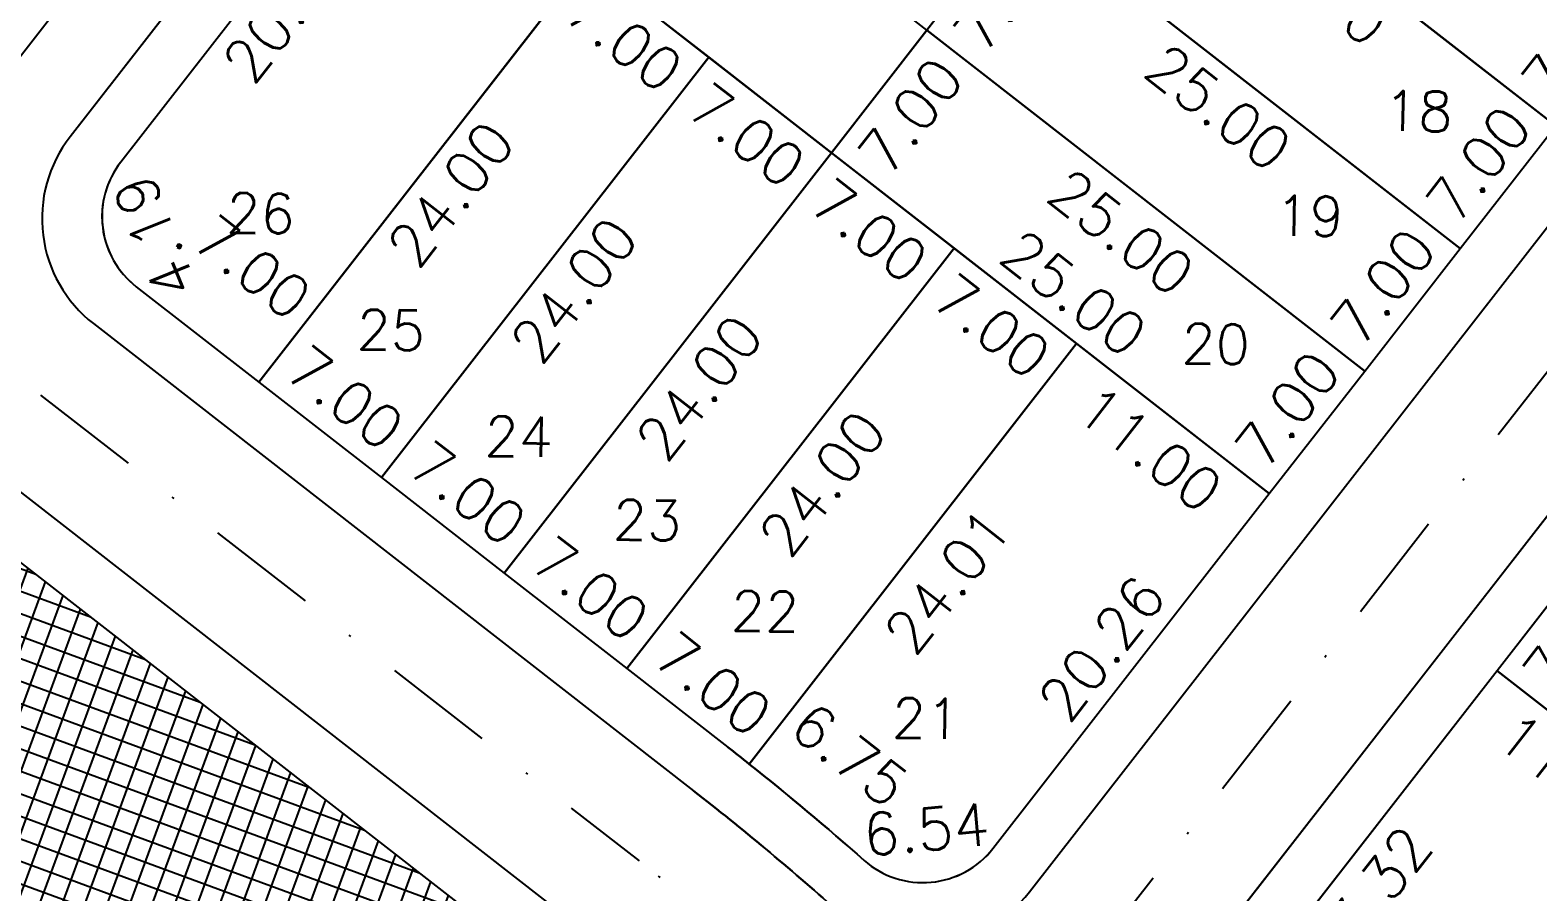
# Model space of a CAD drawing. Header units: millimetres. Extents: x -4430026 to 4783824, y 584 to 9593110.
# Drawn here: x 2049.1 to 2117, y 876.8 to 915.6 of the extents above; entities that cross this region are included whole.
import ezdxf
from ezdxf.enums import TextEntityAlignment as Align

# ---------------------------------------------------------------- set-up
doc = ezdxf.new("R2010")
doc.units = ezdxf.units.MM
doc.linetypes.add('CONTINUO', pattern=[0])
doc.linetypes.add('DASHDOT', pattern=[1, 0.5, -0.25, 0, -0.25])
for name, color, linetype in [('Calçada', 1, 'Continuous'), ('Cota', 8, 'Continuous'), ('Cota Curvas', 2, 'Continuous'), ('EIXO DAS VIAS', 252, 'DASHDOT'), ('Lotes', 2, 'Continuous'), ('Numero de lotes', 5, 'Continuous'), ('Área Verde Geral', 98, 'Continuous')]:
    doc.layers.add(name, color=color, linetype=linetype)
doc.styles.add('arcad1', font='romans.shx')
doc.styles.add('ROMANS', font='romans.shx')
doc.dimstyles.new('BOLA100', dxfattribs={"dimscale": 0, "dimtxt": 1.9, "dimasz": 0.18, "dimexe": 0.18, "dimexo": 0.063, "dimgap": 0, "dimtad": 1, "dimzin": 4, "dimdsep": 46, "dimtxsty": 'ROMANS', "dimcen": 0.09, "dimse1": 1, "dimse2": 1, "dimsd1": 1, "dimsd2": 1, "dimclrt": 256, "dimaunit": 1, "dimadec": 4, "dimazin": 0, "dimtfac": 1.2, "dimtix": 1, "dimtmove": 2, "dimatfit": 3, "dimfxl": 1, "dimtvp": 2, "dimtolj": 1, "dimtzin": 4, "dimarcsym": 0})

# ---------------------------------------------------------------- blocks, each defined once
blk = doc.blocks.new('*D1885')
at = {"layer": 'DEFPOINTS', "color": 0}
for p in [(2115.148, 886.708), (2117.272, 885.054), (2100.824, 868.311)]:
    blk.add_point(p, dxfattribs=at)
at = {"layer": 'Cota', "insert": (2109.36, 876.439), "char_height": 1.9, "attachment_point": 5, "rotation": 52.09358, "style": 'ROMANS'}
blk.add_mtext('\\A1;23.32', dxfattribs=at)
blk = doc.blocks.new('*D1886')
at = {"layer": 'DEFPOINTS', "color": 0}
for p in [(2123.828, 879.95), (2126.018, 878.244), (2105.827, 856.832)]:
    blk.add_point(p, dxfattribs=at)
at = {"layer": 'Cota', "insert": (2116.268, 867.269), "char_height": 1.9, "attachment_point": 5, "rotation": 52.09358, "style": 'ROMANS'}
blk.add_mtext('\\A1;29.30', dxfattribs=at)
blk = doc.blocks.new('*D1893')
at = {"layer": 'DEFPOINTS', "color": 0}
for p in [(2119.449, 892.231), (2121.573, 890.577), (2115.148, 886.708)]:
    blk.add_point(p, dxfattribs=at)
at = {"layer": 'Cota', "insert": (2118.673, 888.399), "char_height": 1.9, "attachment_point": 5, "rotation": 52.09358, "style": 'ROMANS'}
blk.add_mtext('\\A1;7.00', dxfattribs=at)
blk = doc.blocks.new('*D2133')
at = {"layer": 'DEFPOINTS', "color": 0}
for p in [(2065.44, 925.413), (2067.497, 923.811), (2053.153, 909.633)]:
    blk.add_point(p, dxfattribs=at)
at = {"layer": 'Cota', "insert": (2060.604, 916.505), "char_height": 1.9, "attachment_point": 5, "rotation": 52.09358, "style": 'ROMANS'}
blk.add_mtext('\\A1;20.00', dxfattribs=at)
blk = doc.blocks.new('*D2134')
at = {"layer": 'DEFPOINTS', "color": 0}
for p in [(2074.12, 918.655), (2076.142, 917.081), (2059.375, 899.719)]:
    blk.add_point(p, dxfattribs=at)
at = {"layer": 'Cota', "insert": (2068.02, 908.196), "char_height": 1.9, "attachment_point": 5, "rotation": 52.09358, "style": 'ROMANS'}
blk.add_mtext('\\A1;24.00', dxfattribs=at)
blk = doc.blocks.new('*D2135')
at = {"layer": 'DEFPOINTS', "color": 0}
for p in [(2079.643, 914.354), (2081.692, 912.759), (2064.898, 895.418)]:
    blk.add_point(p, dxfattribs=at)
at = {"layer": 'Cota', "insert": (2073.57, 903.874), "char_height": 1.9, "attachment_point": 5, "rotation": 52.09358, "style": 'ROMANS'}
blk.add_mtext('\\A1;24.00', dxfattribs=at)
blk = doc.blocks.new('*D2136')
at = {"layer": 'DEFPOINTS', "color": 0}
for p in [(2085.166, 910.054), (2087.334, 908.366), (2070.421, 891.117)]:
    blk.add_point(p, dxfattribs=at)
at = {"layer": 'Cota', "insert": (2079.212, 899.481), "char_height": 1.9, "attachment_point": 5, "rotation": 52.09358, "style": 'ROMANS'}
blk.add_mtext('\\A1;24.00', dxfattribs=at)
blk = doc.blocks.new('*D2137')
at = {"layer": 'DEFPOINTS', "color": 0}
for p in [(2090.689, 905.753), (2092.884, 904.044), (2075.944, 886.817)]:
    blk.add_point(p, dxfattribs=at)
at = {"layer": 'Cota', "insert": (2084.762, 895.159), "char_height": 1.9, "attachment_point": 5, "rotation": 52.09358, "style": 'ROMANS'}
blk.add_mtext('\\A1;24.00', dxfattribs=at)
blk = doc.blocks.new('*D2138')
at = {"layer": 'DEFPOINTS', "color": 0}
for p in [(2096.212, 901.453), (2098.526, 899.651), (2081.463, 882.512)]:
    blk.add_point(p, dxfattribs=at)
at = {"layer": 'Cota', "insert": (2090.402, 890.764), "char_height": 1.9, "attachment_point": 5, "rotation": 52.09358, "style": 'ROMANS'}
blk.add_mtext('\\A1;24.01', dxfattribs=at)
blk = doc.blocks.new('*D2139')
at = {"layer": 'DEFPOINTS', "color": 0}
for p in [(2104.315, 895.143), (2104.891, 894.694), (2092.444, 878.709)]:
    blk.add_point(p, dxfattribs=at)
at = {"layer": 'Cota', "insert": (2097.342, 887.734), "char_height": 1.9, "attachment_point": 5, "rotation": 52.09358, "style": 'ROMANS'}
blk.add_mtext('\\A1;20.26', dxfattribs=at)
blk = doc.blocks.new('*D2140')
at = {"layer": 'DEFPOINTS', "color": 0}
for p in [(2108.616, 900.666), (2109.192, 900.218), (2104.891, 894.694)]:
    blk.add_point(p, dxfattribs=at)
at = {"layer": 'Cota', "insert": (2105.716, 898.488), "char_height": 1.9, "attachment_point": 5, "rotation": 52.09358, "style": 'ROMANS'}
blk.add_mtext('\\A1;7.00', dxfattribs=at)
blk = doc.blocks.new('*D2141')
at = {"layer": 'DEFPOINTS', "color": 0}
for p in [(2112.916, 906.189), (2113.492, 905.741), (2109.192, 900.218)]:
    blk.add_point(p, dxfattribs=at)
at = {"layer": 'Cota', "insert": (2110.016, 904.011), "char_height": 1.9, "attachment_point": 5, "rotation": 52.09358, "style": 'ROMANS'}
blk.add_mtext('\\A1;7.00', dxfattribs=at)
blk = doc.blocks.new('*D2142')
at = {"layer": 'DEFPOINTS', "color": 0}
for p in [(2117.217, 911.712), (2117.793, 911.264), (2113.492, 905.741)]:
    blk.add_point(p, dxfattribs=at)
at = {"layer": 'Cota', "insert": (2114.317, 909.535), "char_height": 1.9, "attachment_point": 5, "rotation": 52.09358, "style": 'ROMANS'}
blk.add_mtext('\\A1;7.00', dxfattribs=at)
blk = doc.blocks.new('*D2143')
at = {"layer": 'DEFPOINTS', "color": 0}
for p in [(2121.517, 917.236), (2122.094, 916.787), (2117.793, 911.264)]:
    blk.add_point(p, dxfattribs=at)
at = {"layer": 'Cota', "insert": (2118.618, 915.058), "char_height": 1.9, "attachment_point": 5, "rotation": 52.09358, "style": 'ROMANS'}
blk.add_mtext('\\A1;7.00', dxfattribs=at)
blk = doc.blocks.new('*D2155')
at = {"layer": 'DEFPOINTS', "color": 0}
for p in [(2089.466, 915.577), (2091.634, 913.889), (2085.166, 910.054)]:
    blk.add_point(p, dxfattribs=at)
at = {"layer": 'Cota', "insert": (2088.734, 911.711), "char_height": 1.9, "attachment_point": 5, "rotation": 52.09358, "style": 'ROMANS'}
blk.add_mtext('\\A1;7.00', dxfattribs=at)
blk = doc.blocks.new('*D2156')
at = {"layer": 'DEFPOINTS', "color": 0}
for p in [(2093.767, 921.1), (2095.935, 919.412), (2089.466, 915.577)]:
    blk.add_point(p, dxfattribs=at)
at = {"layer": 'Cota', "insert": (2093.035, 917.234), "char_height": 1.9, "attachment_point": 5, "rotation": 52.09358, "style": 'ROMANS'}
blk.add_mtext('\\A1;7.00', dxfattribs=at)
blk = doc.blocks.new('*D3108')
at = {"layer": 'DEFPOINTS', "color": 0}
for p in [(2098.068, 926.623), (2096.534, 924.654), (2117.793, 911.264)]:
    blk.add_point(p, dxfattribs=at)
at = {"layer": 'Cota', "insert": (2106.981, 917.724), "char_height": 1.9, "attachment_point": 5, "rotation": 322.09358, "style": 'ROMANS'}
blk.add_mtext('\\A1;25.00', dxfattribs=at)
blk = doc.blocks.new('*D3115')
at = {"layer": 'DEFPOINTS', "color": 0}
for p in [(2093.767, 921.1), (2092.15, 919.024), (2113.492, 905.741)]:
    blk.add_point(p, dxfattribs=at)
at = {"layer": 'Cota', "insert": (2102.597, 912.093), "char_height": 1.9, "attachment_point": 5, "rotation": 322.09358, "style": 'ROMANS'}
blk.add_mtext('\\A1;25.00', dxfattribs=at)
blk = doc.blocks.new('*D3121')
at = {"layer": 'DEFPOINTS', "color": 0}
for p in [(2089.466, 915.577), (2087.775, 913.405), (2109.192, 900.218)]:
    blk.add_point(p, dxfattribs=at)
at = {"layer": 'Cota', "insert": (2098.221, 906.474), "char_height": 1.9, "attachment_point": 5, "rotation": 322.09358, "style": 'ROMANS'}
blk.add_mtext('\\A1;25.00', dxfattribs=at)
blk = doc.blocks.new('*D3122')
at = {"layer": 'DEFPOINTS', "color": 0}
for p in [(2069.741, 930.936), (2068.049, 928.764), (2089.466, 915.577)]:
    blk.add_point(p, dxfattribs=at)
at = {"layer": 'Cota', "insert": (2078.496, 921.834), "char_height": 1.9, "attachment_point": 5, "rotation": 322.09358, "style": 'ROMANS'}
blk.add_mtext('\\A1;25.00', dxfattribs=at)
blk = doc.blocks.new('*D3133')
at = {"layer": 'DEFPOINTS', "color": 0}
for p in [(2115.148, 886.708), (2113.506, 884.599), (2123.828, 879.95)]:
    blk.add_point(p, dxfattribs=at)
at = {"layer": 'Cota', "insert": (2118.429, 881.969), "char_height": 1.9, "attachment_point": 5, "rotation": 322.09358, "style": 'ROMANS'}
blk.add_mtext('\\A1;11.00', dxfattribs=at)
blk = doc.blocks.new('*D3134')
at = {"layer": 'DEFPOINTS', "color": 0}
for p in [(2096.212, 901.453), (2094.57, 899.344), (2104.891, 894.694)]:
    blk.add_point(p, dxfattribs=at)
at = {"layer": 'Cota', "insert": (2099.493, 896.714), "char_height": 1.9, "attachment_point": 5, "rotation": 322.09358, "style": 'ROMANS'}
blk.add_mtext('\\A1;11.00', dxfattribs=at)
blk = doc.blocks.new('*D3135')
at = {"layer": 'DEFPOINTS', "color": 0}
for p in [(2090.689, 905.753), (2089.047, 903.644), (2096.212, 901.453)]:
    blk.add_point(p, dxfattribs=at)
at = {"layer": 'Cota', "insert": (2092.392, 902.243), "char_height": 1.9, "attachment_point": 5, "rotation": 322.09358, "style": 'ROMANS'}
blk.add_mtext('\\A1;7.00', dxfattribs=at)
blk = doc.blocks.new('*D3136')
at = {"layer": 'DEFPOINTS', "color": 0}
for p in [(2085.166, 910.054), (2083.524, 907.945), (2090.689, 905.753)]:
    blk.add_point(p, dxfattribs=at)
at = {"layer": 'Cota', "insert": (2086.869, 906.544), "char_height": 1.9, "attachment_point": 5, "rotation": 322.09358, "style": 'ROMANS'}
blk.add_mtext('\\A1;7.00', dxfattribs=at)
blk = doc.blocks.new('*D3137')
at = {"layer": 'DEFPOINTS', "color": 0}
for p in [(2079.643, 914.354), (2078, 912.245), (2085.166, 910.054)]:
    blk.add_point(p, dxfattribs=at)
at = {"layer": 'Cota', "insert": (2081.346, 910.845), "char_height": 1.9, "attachment_point": 5, "rotation": 322.09358, "style": 'ROMANS'}
blk.add_mtext('\\A1;7.00', dxfattribs=at)
blk = doc.blocks.new('*D3138')
at = {"layer": 'DEFPOINTS', "color": 0}
for p in [(2074.12, 918.655), (2072.477, 916.546), (2079.643, 914.354)]:
    blk.add_point(p, dxfattribs=at)
at = {"layer": 'Cota', "insert": (2075.823, 915.145), "char_height": 1.9, "attachment_point": 5, "rotation": 322.09358, "style": 'ROMANS'}
blk.add_mtext('\\A1;7.00', dxfattribs=at)
blk = doc.blocks.new('*D3179')
at = {"layer": 'DEFPOINTS', "color": 0}
for p in [(2065.44, 925.413), (2085.166, 910.054), (2085.635, 910.656)]:
    blk.add_point(p, dxfattribs=at)
at = {"layer": 'Cota', "insert": (2076.356, 919.085), "char_height": 1.9, "attachment_point": 5, "rotation": 322.09358, "style": 'ROMANS'}
blk.add_mtext('\\A1;25.00', dxfattribs=at)
blk = doc.blocks.new('*D3180')
at = {"layer": 'DEFPOINTS', "color": 0}
for p in [(2085.166, 910.054), (2105.36, 895.297), (2104.891, 894.694)]:
    blk.add_point(p, dxfattribs=at)
at = {"layer": 'Cota', "insert": (2096.081, 903.726), "char_height": 1.9, "attachment_point": 5, "rotation": 322.09358, "style": 'ROMANS'}
blk.add_mtext('\\A1;25.00', dxfattribs=at)
blk = doc.blocks.new('*D3181')
at = {"layer": 'DEFPOINTS', "color": 0}
for p in [(2059.375, 899.719), (2065.441, 896.116), (2064.898, 895.418)]:
    blk.add_point(p, dxfattribs=at)
at = {"layer": 'Cota', "insert": (2063.263, 899.016), "char_height": 1.9, "attachment_point": 5, "rotation": 322.09358, "style": 'ROMANS'}
blk.add_mtext('\\A1;7.00', dxfattribs=at)
blk = doc.blocks.new('*D3182')
at = {"layer": 'DEFPOINTS', "color": 0}
for p in [(2064.898, 895.418), (2070.964, 891.816), (2070.421, 891.117)]:
    blk.add_point(p, dxfattribs=at)
at = {"layer": 'Cota', "insert": (2068.787, 894.715), "char_height": 1.9, "attachment_point": 5, "rotation": 322.09358, "style": 'ROMANS'}
blk.add_mtext('\\A1;7.00', dxfattribs=at)
blk = doc.blocks.new('*D3183')
at = {"layer": 'DEFPOINTS', "color": 0}
for p in [(2070.421, 891.117), (2076.488, 887.515), (2075.944, 886.817)]:
    blk.add_point(p, dxfattribs=at)
at = {"layer": 'Cota', "insert": (2074.31, 890.415), "char_height": 1.9, "attachment_point": 5, "rotation": 322.09358, "style": 'ROMANS'}
blk.add_mtext('\\A1;7.00', dxfattribs=at)
blk = doc.blocks.new('*D3184')
at = {"layer": 'DEFPOINTS', "color": 0}
for p in [(2075.944, 886.817), (2082.011, 883.214), (2081.463, 882.512)]:
    blk.add_point(p, dxfattribs=at)
at = {"layer": 'Cota', "insert": (2079.833, 886.114), "char_height": 1.9, "attachment_point": 5, "rotation": 322.09358, "style": 'ROMANS'}
blk.add_mtext('\\A1;7.00', dxfattribs=at)
blk = doc.blocks.new('*D3185')
at = {"layer": 'DEFPOINTS', "color": 0}
for p in [(2115.148, 886.708), (2134.874, 871.348), (2135.343, 871.95)]:
    blk.add_point(p, dxfattribs=at)
at = {"layer": 'Cota', "insert": (2126.063, 880.38), "char_height": 1.9, "attachment_point": 5, "rotation": 322.09358, "style": 'ROMANS'}
blk.add_mtext('\\A1;25.00', dxfattribs=at)
blk = doc.blocks.new('*D7342')
at = {"layer": 'DEFPOINTS', "color": 0}
for p in [(2053.852, 904.019), (2059.918, 900.417), (2059.375, 899.719)]:
    blk.add_point(p, dxfattribs=at)
at = {"layer": 'Cota', "insert": (2059.086, 904.888), "char_height": 1.9, "attachment_point": 5, "rotation": 322.09358, "style": 'ROMANS'}
blk.add_mtext('\\A1;7.00', dxfattribs=at)
blk = doc.blocks.new('*D7343')
at = {"layer": 'DEFPOINTS', "color": 0}
for p in [(2081.463, 882.512), (2087.335, 879.069), (2086.636, 878.172)]:
    blk.add_point(p, dxfattribs=at)
at = {"layer": 'Cota', "insert": (2085.99, 882.927), "char_height": 1.9, "attachment_point": 5, "rotation": 322.09358, "style": 'ROMANS'}
blk.add_mtext('\\A1;6.75', dxfattribs=at)
blk = doc.blocks.new('*D7448')
at = {"layer": 'DEFPOINTS', "color": 0}
for p in [(1944.686, 972.546), (1942.655, 969.937), (2072.508, 873.016)]:
    blk.add_point(p, dxfattribs=at)
at = {"layer": 'Cota', "insert": (2007.149, 920.921), "char_height": 1.9, "attachment_point": 5, "rotation": 322.09358, "style": 'ROMANS'}
blk.add_mtext('\\A1;162.00', dxfattribs=at)

msp = doc.modelspace()

# ---------------------------------------------------------------- hatches: boundary and pattern name
at = {"layer": 'Área Verde Geral'}
h = msp.add_hatch(dxfattribs=at)
h.set_pattern_fill('ANSI37', color=256, scale=0.3, angle=24.82082, style=0)
h.set_pattern_definition([(69.82082076, (-350710.31295, -9590084.73025), (-0.894034063135, 0.32857167248), []), (159.82082076, (-350710.31295, -9590084.73025), (-0.32857167248, -0.894034063135), [])])
edge = h.paths.add_edge_path()
edge.add_arc((1861.562, 1234.994), 4, 359.70531, 412.09358)
edge.add_line((1864.02, 1238.15), (1765.654, 1314.743))
edge.add_arc((1739.476, 1280.231), 43.318, 52.8195, 53.53387)
edge.add_arc((1741.08, 1283.174), 40, 52.09358, 52.87597, ccw=False)
edge.add_arc((1741.08, 1283.174), 40, 52.09358, 52.87597)
edge.add_arc((1739.476, 1280.231), 43.318, 53.53387, 69.28578)
edge.add_arc((1741.08, 1283.174), 40, 69.94368, 89.93581)
edge.add_arc((1741.601, 1286.125), 37.052, 90.70851, 90.7367, ccw=False)
edge.add_line((1741.143, 1323.174), (1697.985, 1323.396))
edge.add_line((1697.985, 1323.396), (1694.053, 1315.273))
edge.add_line((1694.053, 1315.273), (1807.75, 1178.603))
edge.add_line((1807.75, 1178.603), (1894.98, 896.706))
edge.add_line((1894.98, 896.706), (1950.571, 824.298))
edge.add_line((1950.571, 824.298), (2017.449, 783.626))
edge.add_line((2017.449, 783.626), (2115.572, 797.537))
edge.add_line((2115.572, 797.537), (2114.466, 803.658))
edge.add_arc((2002.777, 783.463), 113.5, 10.24925, 52.09372)
edge.add_line((2072.508, 873.016), (2072.508, 873.016))
edge.add_line((2072.508, 873.016), (1944.686, 972.546))
edge.add_arc((2071.554, 1135.477), 206.5, 185.8906, 232.09358, ccw=False)
edge.add_arc((2071.553, 1135.486), 206.5, 179.70531, 185.89309, ccw=False)
edge.add_line((1865.056, 1136.548), (1865.562, 1234.973))

# ---------------------------------------------------------------- linework, layer by layer
at = {"layer": 'Calçada', "lineweight": -3}
for p, q in [((2136.886, 1021.236), (2050.873, 910.774)), ((2136.886, 1021.236), (2050.873, 910.774)), ((2094.089, 876.752), (2180.281, 987.446)), ((2094.089, 876.752), (2180.281, 987.446)), ((2186.593, 982.531), (2098.606, 869.532)), ((2186.593, 982.531), (2098.606, 869.532)), ((2074.044, 874.989), (1946.222, 974.518)), ((2074.044, 874.989), (1946.222, 974.518)), ((2051.921, 902.354), (2078.959, 881.301)), ((2051.921, 902.354), (2078.959, 881.301))]:
    msp.add_line(p, q, dxfattribs=at)
for points in [[(1865.562, 1234.973, 0.232653), (1864.02, 1238.15), (1765.654, 1314.743, 0.003117), (1765.221, 1315.067, -0.003414), (1765.655, 1314.734, 0.003414), (1765.221, 1315.067, 0.068839), (1754.798, 1320.748, 0.087454), (1741.125, 1323.174, -0.000123), (1741.143, 1323.174), (1697.985, 1323.396), (1694.053, 1315.273), (1807.75, 1178.603), (1894.98, 896.706), (1950.571, 824.298), (2017.449, 783.626), (2115.572, 797.537), (2114.466, 803.658, 0.184637), (2072.508, 873.016), (2072.508, 873.016), (1944.686, 972.546, -0.204375), (1866.145, 1114.284, -0.027006), (1865.056, 1136.548)], [(2180.281, 987.446, 0.414214), (2179.234, 995.866), (2145.306, 1022.284, 0.414214), (2136.886, 1021.236), (2050.873, 910.774, 0.414214), (2051.921, 902.354), (2078.959, 881.301, -0.016807), (2085.359, 875.963, 0.434042), (2094.089, 876.752)], [(2180.281, 987.446, 0.414214), (2179.234, 995.866), (2145.306, 1022.284, 0.414214), (2136.886, 1021.236), (2050.873, 910.774, 0.414214), (2051.921, 902.354), (2078.959, 881.301, -0.016807), (2085.359, 875.963, 0.434042), (2094.089, 876.752)], [(2229.989, 948.74, 0.414214), (2228.941, 957.161), (2195.014, 983.579, 0.414214), (2186.593, 982.531), (2098.606, 869.532, 0.350348), (2098.699, 862.044, -0.090659), (2120.297, 823.022, 0.597833), (2130.718, 821.25)], [(2229.989, 948.74, 0.414214), (2228.941, 957.161), (2195.014, 983.579, 0.414214), (2186.593, 982.531), (2098.606, 869.532, 0.350348), (2098.699, 862.044, -0.090659), (2120.297, 823.022, 0.597833), (2130.718, 821.25)]]:
    msp.add_lwpolyline(points, format="xyb", close=True, dxfattribs=at)
for centre, radius, start, end in [((2055.607, 907.088), 6, 142.09358, 232.09358), ((2055.607, 907.088), 6, 142.09358, 232.09358), ((2002.777, 783.463), 124, 48.24214, 52.09358), ((2002.777, 783.463), 124, 48.24214, 52.09358)]:
    msp.add_arc(centre, radius, start, end, dxfattribs=at)
at = {"layer": 'EIXO DAS VIAS', "ltscale": 10}
for p, q in [((2041.573, 905.342, 103.708), (2139.873, 1031.584, 103.708)), ((2090.378, 865.475, 103.708), (2189.581, 992.879, 103.708))]:
    msp.add_line(p, q, dxfattribs=at)
at = {"layer": 'EIXO DAS VIAS', "ltscale": 10, "elevation": 103.708}
msp.add_lwpolyline([(2041.573, 905.342), (2076.502, 878.145)], dxfattribs=at)
msp.add_lwpolyline([(2076.502, 878.145, -0.039205), (2090.378, 865.475)], format="xyb", dxfattribs=at)
at = {"layer": 'Lotes', "lineweight": -3}
for p, q in [((2160.734, 1007.103), (2070.421, 891.117)), ((2117.793, 911.264), (2078.342, 941.982)), ((2113.492, 905.741), (2074.042, 936.459)), ((2109.192, 900.218), (2069.741, 930.936)), ((2104.891, 894.694), (2065.44, 925.413)), ((2074.12, 918.655), (2059.375, 899.719)), ((2079.643, 914.354), (2064.898, 895.418)), ((2090.689, 905.753), (2075.944, 886.817)), ((2096.212, 901.453), (2081.463, 882.512)), ((2154.599, 855.989), (2115.148, 886.708))]:
    msp.add_line(p, q, dxfattribs=at)
at = {"layer": 'Lotes', "linetype": 'CONTINUO', "lineweight": -3}
for p, q in [((2098.068, 926.623), (2117.793, 911.264)), ((2117.793, 911.264), (2098.068, 926.623)), ((2065.44, 925.413), (2053.153, 909.633)), ((2065.44, 925.413), (2085.166, 910.054)), ((2093.767, 921.1), (2113.492, 905.741)), ((2113.492, 905.741), (2093.767, 921.1)), ((2074.12, 918.655), (2059.375, 899.719)), ((2059.375, 899.719), (2074.12, 918.655)), ((2079.643, 914.354), (2074.12, 918.655)), ((2089.466, 915.577), (2085.166, 910.054)), ((2085.166, 910.054), (2089.466, 915.577)), ((2089.466, 915.577), (2109.192, 900.218)), ((2109.192, 900.218), (2089.466, 915.577)), ((2079.643, 914.354), (2064.898, 895.418)), ((2064.898, 895.418), (2079.643, 914.354)), ((2085.166, 910.054), (2079.643, 914.354)), ((2113.492, 905.741), (2117.793, 911.264)), ((2085.166, 910.054), (2070.421, 891.117)), ((2070.421, 891.117), (2085.166, 910.054)), ((2085.166, 910.054), (2104.891, 894.694)), ((2090.689, 905.753), (2085.166, 910.054)), ((2090.689, 905.753), (2075.944, 886.817)), ((2075.944, 886.817), (2090.689, 905.753)), ((2096.212, 901.453), (2090.689, 905.753)), ((2109.192, 900.218), (2113.492, 905.741)), ((2053.852, 904.019), (2059.375, 899.719)), ((2096.212, 901.453), (2081.463, 882.512)), ((2081.463, 882.512), (2096.212, 901.453)), ((2104.891, 894.694), (2096.212, 901.453)), ((2104.891, 894.694), (2109.192, 900.218)), ((2059.375, 899.719), (2064.898, 895.418)), ((2064.898, 895.418), (2070.421, 891.117)), ((2092.444, 878.709), (2104.891, 894.694)), ((2119.449, 892.231), (2115.148, 886.708)), ((2070.421, 891.117), (2075.944, 886.817)), ((2075.944, 886.817), (2080.495, 883.273)), ((2115.148, 886.708), (2100.824, 868.311)), ((2115.148, 886.708), (2134.874, 871.348)), ((2123.828, 879.95), (2115.148, 886.708))]:
    msp.add_line(p, q, dxfattribs=at)
at = {"layer": 'Lotes'}
for points in [[(2102.368, 932.146), (2098.068, 926.623), (2117.793, 911.264), (2122.094, 916.787)], [(2069.741, 930.936), (2065.44, 925.413), (2074.12, 918.655), (2079.643, 914.354), (2085.166, 910.054), (2089.466, 915.577)], [(2098.068, 926.623), (2093.767, 921.1), (2113.492, 905.741), (2117.793, 911.264)], [(2093.767, 921.1), (2089.466, 915.577), (2109.192, 900.218), (2113.492, 905.741)], [(2074.12, 918.655), (2059.375, 899.719), (2064.898, 895.418), (2079.643, 914.354)], [(2074.12, 918.655), (2059.375, 899.719), (2064.898, 895.418), (2079.643, 914.354)], [(2089.466, 915.577), (2085.166, 910.054), (2090.689, 905.753), (2096.212, 901.453), (2104.891, 894.694), (2109.192, 900.218)], [(2079.643, 914.354), (2064.898, 895.418), (2070.421, 891.117), (2085.166, 910.054)], [(2079.643, 914.354), (2064.898, 895.418), (2070.421, 891.117), (2085.166, 910.054)], [(2085.166, 910.054), (2070.421, 891.117), (2075.944, 886.817), (2090.689, 905.753)], [(2085.166, 910.054), (2070.421, 891.117), (2075.944, 886.817), (2090.689, 905.753)], [(2119.449, 892.231), (2115.148, 886.708), (2134.874, 871.348), (2139.174, 876.871)]]:
    msp.add_lwpolyline(points, close=True, dxfattribs=at)
for points in [[(2065.44, 925.413), (2053.153, 909.633, 0.131652), (2052.347, 907.726, 0.267949), (2053.852, 904.019), (2059.375, 899.719), (2074.12, 918.655)], [(2065.44, 925.413), (2053.153, 909.633, 0.414214), (2053.852, 904.019), (2059.375, 899.719), (2074.12, 918.655)], [(2090.689, 905.753), (2075.944, 886.817), (2080.495, 883.273, -0.002435), (2081.463, 882.512), (2096.212, 901.453)], [(2090.689, 905.753), (2075.944, 886.817), (2080.495, 883.273, -0.002435), (2081.463, 882.512), (2096.212, 901.453)], [(2096.212, 901.453), (2081.463, 882.512, -0.013347), (2086.636, 878.172, 0.432825), (2092.444, 878.709), (2104.891, 894.694)], [(2096.212, 901.453), (2081.463, 882.512, -0.013347), (2086.636, 878.172, 0.432825), (2092.444, 878.709), (2104.891, 894.694)], [(2115.148, 886.708), (2100.824, 868.311, 0.349489), (2100.878, 863.328, -0.016144), (2105.827, 856.832), (2123.828, 879.95)]]:
    msp.add_lwpolyline(points, format="xyb", close=True, dxfattribs=at)
at = {"layer": 'Lotes', "linetype": 'CONTINUO', "lineweight": -3}
for centre, radius, start, end in [((2056.309, 907.175), 4, 142.09358, 232.09358), ((2002.777, 783.463), 126.5, 51.53554, 52.09358), ((2002.777, 783.463), 126.5, 48.47691, 51.53554), ((2089.288, 881.167), 4, 228.47691, 322.09358)]:
    msp.add_arc(centre, radius, start, end, dxfattribs=at)

# ---------------------------------------------------------------- texts
at = {"layer": 'Cota Curvas', "char_height": 1.9, "attachment_point": 5, "style": 'ROMANS'}
for s, insert, rotation in [('\\A1;4.19', (2054.677, 906.268, -51.854), 112.09355), ('\\A1;6.54', (2089.436, 879.563, -51.854), 5.28524)]:
    msp.add_mtext(s, dxfattribs=dict(at, insert=insert, rotation=rotation))
at = {"layer": 'Numero de lotes', "style": 'arcad1'}
for s, p in [('18', (2111.606, 911.925, 103.708)), ('26', (2059.452, 907.324, 103.708)), ('19', (2106.705, 907.203, 103.708)), ('25', (2065.321, 902.065, 103.708)), ('20', (2102.474, 901.437, 103.708)), ('24', (2071.083, 897.266, 103.708)), ('23', (2076.863, 893.498, 103.708)), ('22', (2082.179, 889.394, 103.708)), ('21', (2089.432, 884.569, 103.708))]:
    msp.add_text(s, height=1.8, rotation=358.97539, dxfattribs=at).set_placement(p, align=Align.MIDDLE_CENTER)

# ---------------------------------------------------------------- dimensions: what is measured, and where the dimension line sits
at = {"layer": 'Cota'}
for p1, p2, distance, picture, middle in [((2072.508, 873.016), (1944.686, 972.546), 3.307, '*D7448', (2007.149, 920.921)), ((2053.153, 909.633), (2065.44, 925.413), -2.607, '*D2133', (2060.604, 916.505)), ((2065.44, 925.413), (2085.166, 910.054), 0.763, '*D3179', (2076.356, 919.085)), ((2059.375, 899.719), (2074.12, 918.655), -2.563, '*D2134', (2068.02, 908.196)), ((2064.898, 895.418), (2079.643, 914.354), -2.597, '*D2135', (2073.57, 903.874)), ((2070.421, 891.117), (2085.166, 910.054), -2.748, '*D2136', (2079.212, 899.481)), ((2075.944, 886.817), (2090.689, 905.753), -2.782, '*D2137', (2084.762, 895.159)), ((2081.463, 882.512), (2096.212, 901.453), -2.932, '*D2138', (2090.402, 890.764)), ((2092.444, 878.709), (2104.891, 894.694), 0.73, '*D2139', (2097.342, 887.734)), ((2100.824, 868.311), (2115.148, 886.708), -2.692, '*D1885', (2109.36, 876.439)), ((2115.148, 886.708), (2134.874, 871.348), 0.763, '*D3185', (2126.063, 880.38)), ((2105.827, 856.832), (2123.828, 879.95), -2.776, '*D1886', (2116.268, 867.269))]:
    dim = msp.add_aligned_dim(p1=p1, p2=p2, distance=distance, dimstyle='BOLA100', override={"dimscale": 1}, dxfattribs=at)
    dim.commit()
    dim.dimension.update_dxf_attribs({"geometry": picture, "text_midpoint": middle})
for base, p1, p2, angle, picture, middle in [((2068.049, 928.764), (2089.466, 915.577), (2069.741, 930.936), 322.09358, '*D3122', (2078.496, 921.834)), ((2096.534, 924.654), (2117.793, 911.264), (2098.068, 926.623), 322.09358, '*D3108', (2106.981, 917.724)), ((2095.935, 919.412), (2089.466, 915.577), (2093.767, 921.1), 232.09358, '*D2156', (2093.035, 917.234)), ((2092.15, 919.024), (2113.492, 905.741), (2093.767, 921.1), 322.09358, '*D3115', (2102.597, 912.093)), ((2072.477, 916.546), (2079.643, 914.354), (2074.12, 918.655), 322.09358, '*D3138', (2075.823, 915.145)), ((2121.517, 917.236), (2117.793, 911.264), (2122.094, 916.787), 232.09358, '*D2143', (2118.618, 915.058)), ((2091.634, 913.889), (2085.166, 910.054), (2089.466, 915.577), 232.09358, '*D2155', (2088.734, 911.711)), ((2087.775, 913.405), (2109.192, 900.218), (2089.466, 915.577), 322.09358, '*D3121', (2098.221, 906.474)), ((2078, 912.245), (2085.166, 910.054), (2079.643, 914.354), 322.09358, '*D3137', (2081.346, 910.845)), ((2117.217, 911.712), (2113.492, 905.741), (2117.793, 911.264), 232.09358, '*D2142', (2114.317, 909.535)), ((2083.524, 907.945), (2090.689, 905.753), (2085.166, 910.054), 322.09358, '*D3136', (2086.869, 906.544)), ((2105.36, 895.297), (2085.166, 910.054), (2104.891, 894.694), 142.09358, '*D3180', (2096.081, 903.726)), ((2112.916, 906.189), (2109.192, 900.218), (2113.492, 905.741), 232.09358, '*D2141', (2110.016, 904.011)), ((2089.047, 903.644), (2096.212, 901.453), (2090.689, 905.753), 322.09358, '*D3135', (2092.392, 902.243)), ((2065.441, 896.116), (2059.375, 899.719), (2064.898, 895.418), 142.09358, '*D3181', (2063.263, 899.016)), ((2094.57, 899.344), (2104.891, 894.694), (2096.212, 901.453), 322.09358, '*D3134', (2099.493, 896.714)), ((2108.616, 900.666), (2104.891, 894.694), (2109.192, 900.218), 232.09358, '*D2140', (2105.716, 898.488)), ((2070.964, 891.816), (2064.898, 895.418), (2070.421, 891.117), 142.09358, '*D3182', (2068.787, 894.715)), ((2076.488, 887.515), (2070.421, 891.117), (2075.944, 886.817), 142.09358, '*D3183', (2074.31, 890.415)), ((2121.573, 890.577), (2115.148, 886.708), (2119.449, 892.231), 232.09358, '*D1893', (2118.673, 888.399)), ((2082.011, 883.214), (2075.944, 886.817), (2081.463, 882.512), 142.09358, '*D3184', (2079.833, 886.114)), ((2113.506, 884.599), (2123.828, 879.95), (2115.148, 886.708), 322.09358, '*D3133', (2118.429, 881.969))]:
    dim = msp.add_linear_dim(base=base, p1=p1, p2=p2, angle=angle, dimstyle='BOLA100', override={"dimscale": 1}, dxfattribs=at)
    dim.commit()
    dim.dimension.update_dxf_attribs({"geometry": picture, "text_midpoint": middle})
for base, p1, p2, angle, picture, middle, dimtype in [((2059.918, 900.417, -51.854), (2053.852, 904.019, -51.854), (2059.375, 899.719, -51.854), 322.09358, '*D7342', (2059.086, 904.888, -51.854), 161), ((2087.335, 879.069, -51.854), (2081.463, 882.512, -51.854), (2086.636, 878.172, -51.854), 142.09358, '*D7343', (2085.99, 882.927, -51.854), 160)]:
    dim = msp.add_linear_dim(base=base, p1=p1, p2=p2, angle=angle, dimstyle='BOLA100', override={"dimscale": 1}, dxfattribs=at)
    dim.commit()
    dim.dimension.update_dxf_attribs({"geometry": picture, "text_midpoint": middle, "dimtype": dimtype})

doc.saveas('drawing.dxf')
